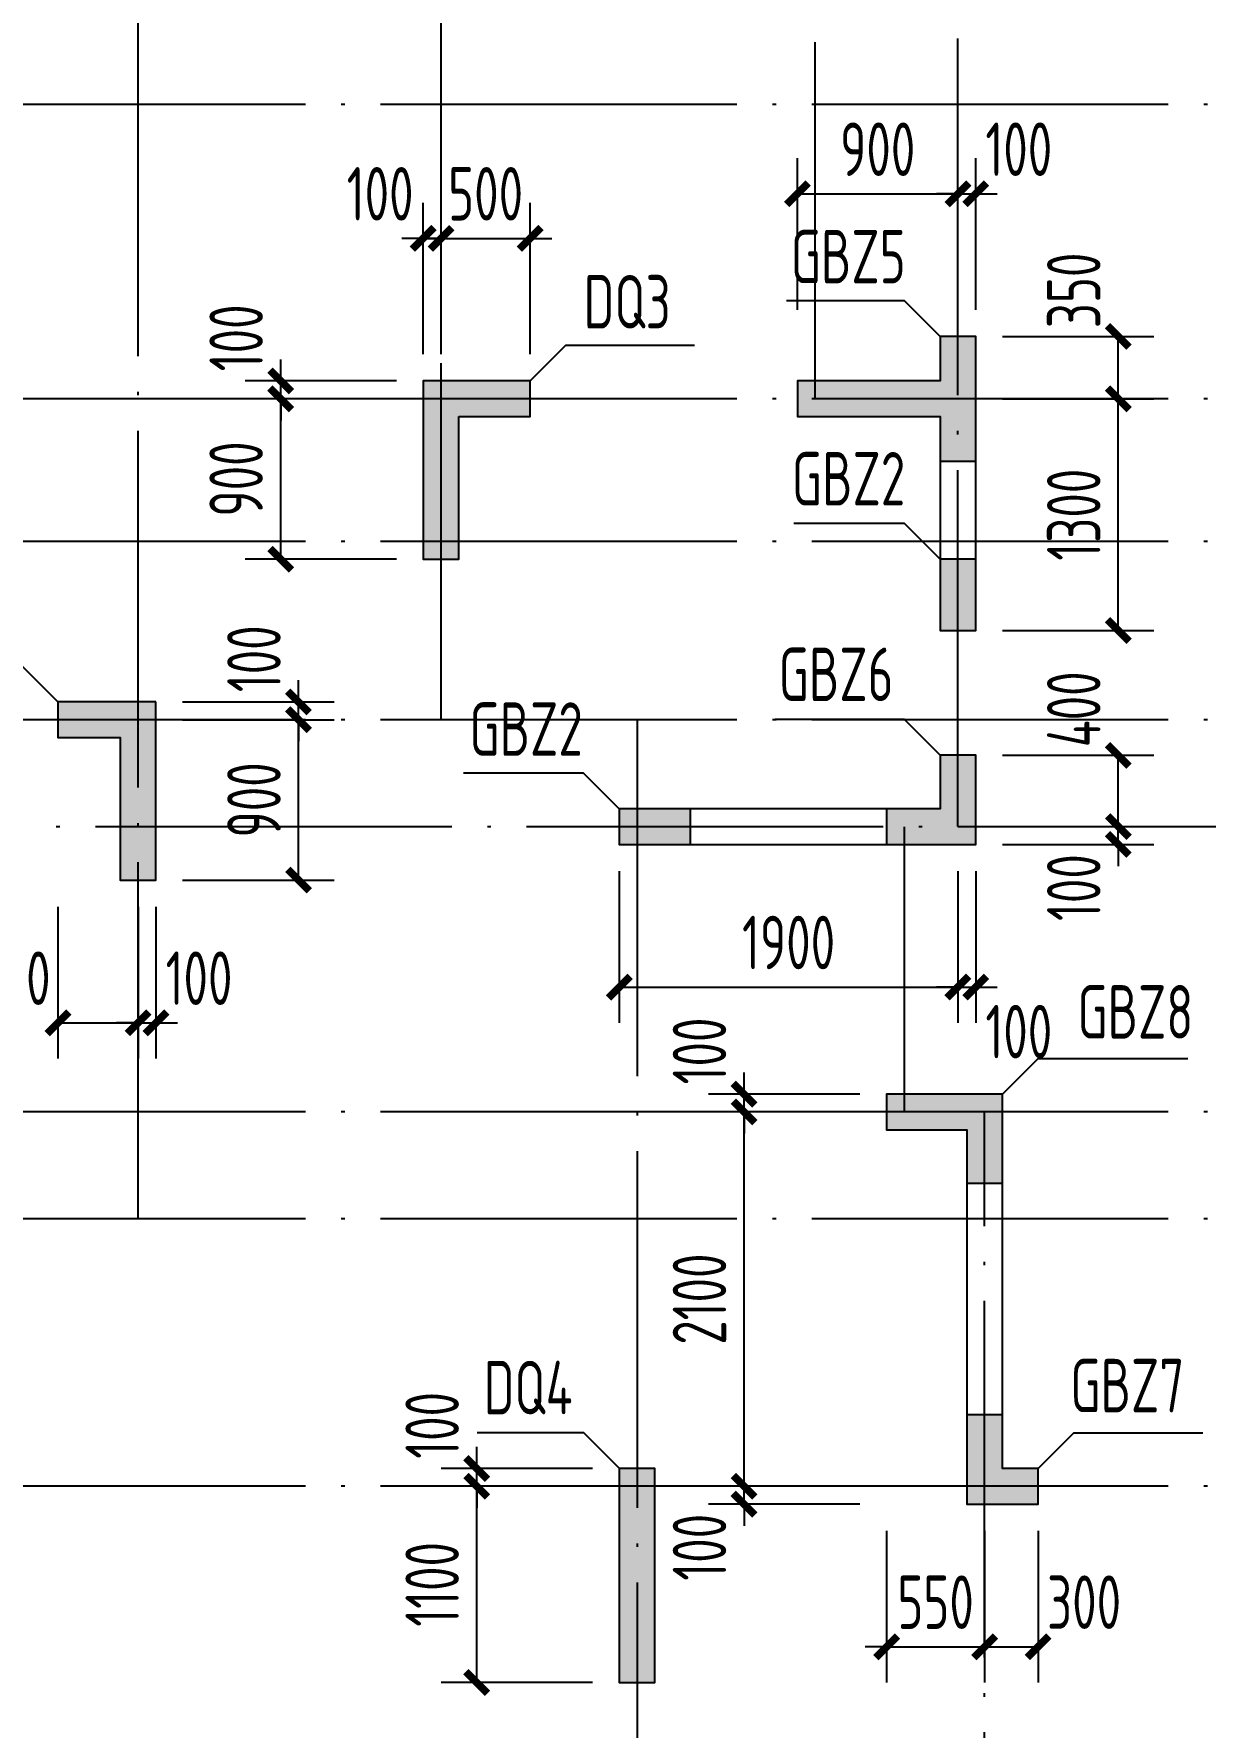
# Model space of a CAD drawing. Extents: x -1712635 to -854203, y -534641 to -21985.
# Drawn here: x -1355116 to -1348544, y -220135 to -210637 of the extents above; entities that cross this region are included whole.
import ezdxf
from ezdxf.enums import TextEntityAlignment as Align

# ---------------------------------------------------------------- set-up
doc = ezdxf.new("R2010")
doc.units = 0
doc.header["$LTSCALE"] = 1000
doc.linetypes.add('DOTE', pattern=[2.42, 2, -0.2, 0.02, -0.2])
doc.layers.get('0').update_dxf_attribs({"linetype": 'CONTINUOUS'})
doc.layers.get('Defpoints').update_dxf_attribs({"linetype": 'CONTINUOUS'})
for name, color, linetype in [('A-DOTE', 10, 'DOTE'), ('S-Q墙实线', 6, 'CONTINUOUS'), ('S-Q墙标注', 3, 'CONTINUOUS'), ('S-X详图填充', 252, 'CONTINUOUS'), ('S-X详图实线', 4, 'CONTINUOUS'), ('S-Z柱编号', 6, 'CONTINUOUS')]:
    doc.layers.add(name, color=color, linetype=linetype)
doc.styles.add('TSSD_REIN', font='tssdeng.shx', dxfattribs={"width": 0.7, "height": 300, "bigfont": 'tssdchn.shx'})
doc.styles.add('结构文字', font='zstxt.shx', dxfattribs={"width": 0.7, "bigfont": 'zshz.shx'})
doc.dimstyles.new('STRUCK', dxfattribs={"dimtxt": 400, "dimasz": 121, "dimexe": 200, "dimexo": 150, "dimgap": 115, "dimtad": 1, "dimdec": 0, "dimdsep": 46, "dimtxsty": '结构文字', "dimblk": 'ARCHTICK', "dimcen": 400, "dimclrd": 3, "dimclre": 3, "dimclrt": 7, "dimadec": 0, "dimazin": 0, "dimtfac": 1, "dimtdec": 0, "dimtix": 1, "dimtmove": 2, "dimatfit": 3, "dimldrblk": '_DIMX', "dimfxl": 0, "dimtolj": 1, "dimtzin": 0, "dimarcsym": 0})

# ---------------------------------------------------------------- blocks, each defined once
blk = doc.blocks.new('20210726.16395156')
at = {"layer": 'A-DOTE'}
for p, q in [((11100, 10900), (11100, 18249.9)), ((12800, 13700), (12800, 18249.9)), ((14900, 15500), (14900, 18249.9)), ((15700, 13100.3), (15700, 18249.9)), ((55600, 17150), (3600, 17150)), ((55600, 15500), (3600, 15500)), ((55600, 14700), (3600, 14700)), ((55600, 13700), (3600, 13700)), ((13900.2, 13700), (13900, 3600)), ((3600, 13100.3), (55600, 13100.3)), ((15400, 11500), (15400, 13100)), ((55600, 11500), (3600, 11500)), ((15850, 3600), (15850, 11500)), ((55600, 10900), (3600, 10900)), ((55600, 9400), (3600, 9400))]:
    blk.add_line(p, q, dxfattribs=at)
blk = doc.blocks.new('_ArchTick')
at = {"color": 0, "const_width": 0.35}
blk.add_lwpolyline([(-0.5, -0.5), (0.5, 0.5)], dxfattribs=at)
blk = doc.blocks.new('*D1778')
at = {"layer": 'Defpoints', "color": 0}
for p in [(-1352631, -218783.9), (-1351831, -218783.9), (-1351831, -219883.9)]:
    blk.add_point(p, dxfattribs=at)
at = {"layer": 'S-Q墙标注', "color": 3, "lineweight": -2}
for p, q in [((-1351981, -218783.9), (-1352831, -218783.9)), ((-1352631, -219883.9), (-1352631, -218783.9)), ((-1351981, -219883.9), (-1352831, -219883.9))]:
    blk.add_line(p, q, dxfattribs=at)
at = {"layer": 'S-Q墙标注', "color": 3, "lineweight": -2, "xscale": 121, "yscale": 121, "zscale": 121}
for p, rotation in [((-1352631, -218783.9), 90), ((-1352631, -219883.9), 270)]:
    blk.add_blockref('_ArchTick', p, dxfattribs=dict(at, rotation=rotation))
at = {"layer": 'S-Q墙标注', "color": 7, "insert": (-1352881, -219333.9), "char_height": 300, "attachment_point": 5, "rotation": 90, "style": 'TSSD_REIN'}
blk.add_mtext('\\A1;1100', dxfattribs=at)
blk = doc.blocks.new('_DIMX')
blk.add_line((-150, 0), (150, 0))
at = {"const_width": 50}
blk.add_lwpolyline([(-70, -70), (70, 70)], dxfattribs=at)
blk = doc.blocks.new('*D1779')
at = {"layer": 'Defpoints', "color": 0}
for p in [(-1352631, -218683.9), (-1351831, -218683.9), (-1351831, -218783.9)]:
    blk.add_point(p, dxfattribs=at)
at = {"layer": 'S-Q墙标注', "color": 3, "lineweight": -2}
for p, q in [((-1352631, -218683.9), (-1352631, -218562.9)), ((-1351981, -218683.9), (-1352831, -218683.9)), ((-1352631, -218783.9), (-1352631, -218683.9)), ((-1351981, -218783.9), (-1352831, -218783.9)), ((-1352631, -218783.9), (-1352631, -218904.9))]:
    blk.add_line(p, q, dxfattribs=at)
at = {"layer": 'S-Q墙标注', "color": 3, "lineweight": -2, "xscale": 121, "yscale": 121, "zscale": 121}
for p, rotation in [((-1352631, -218683.9), 270), ((-1352631, -218783.9), 90)]:
    blk.add_blockref('_ArchTick', p, dxfattribs=dict(at, rotation=rotation))
at = {"layer": 'S-Q墙标注', "color": 7, "insert": (-1352881, -218442), "char_height": 300, "attachment_point": 5, "rotation": 90, "style": 'TSSD_REIN'}
blk.add_mtext('\\A1;100', dxfattribs=at)
blk = doc.blocks.new('*D1788')
at = {"layer": 'Defpoints', "color": 0}
for p in [(-1354431, -214483.9), (-1353631, -214483.9), (-1354431, -215383.9)]:
    blk.add_point(p, dxfattribs=at)
at = {"layer": 'S-Q墙标注', "color": 3, "lineweight": -2}
for p, q in [((-1354281, -214483.9), (-1353431, -214483.9)), ((-1353631, -215383.9), (-1353631, -214483.9)), ((-1354281, -215383.9), (-1353431, -215383.9))]:
    blk.add_line(p, q, dxfattribs=at)
at = {"layer": 'S-Q墙标注', "color": 3, "lineweight": -2, "xscale": 121, "yscale": 121, "zscale": 121}
for p, rotation in [((-1353631, -214483.9), 90), ((-1353631, -215383.9), 270)]:
    blk.add_blockref('_ArchTick', p, dxfattribs=dict(at, rotation=rotation))
at = {"layer": 'S-Q墙标注', "color": 7, "insert": (-1353881, -214933.9), "char_height": 300, "attachment_point": 5, "rotation": 90, "style": 'TSSD_REIN'}
blk.add_mtext('\\A1;900', dxfattribs=at)
blk = doc.blocks.new('*D1789')
at = {"layer": 'Defpoints', "color": 0}
for p in [(-1354431, -214383.9), (-1353631, -214383.9), (-1354431, -214483.9)]:
    blk.add_point(p, dxfattribs=at)
at = {"layer": 'S-Q墙标注', "color": 3, "lineweight": -2}
for p, q in [((-1353631, -214383.9), (-1353631, -214262.9)), ((-1354281, -214383.9), (-1353431, -214383.9)), ((-1353631, -214483.9), (-1353631, -214383.9)), ((-1354281, -214483.9), (-1353431, -214483.9)), ((-1353631, -214483.9), (-1353631, -214604.9))]:
    blk.add_line(p, q, dxfattribs=at)
at = {"layer": 'S-Q墙标注', "color": 3, "lineweight": -2, "xscale": 121, "yscale": 121, "zscale": 121}
for p, rotation in [((-1353631, -214383.9), 270), ((-1353631, -214483.9), 90)]:
    blk.add_blockref('_ArchTick', p, dxfattribs=dict(at, rotation=rotation))
at = {"layer": 'S-Q墙标注', "color": 7, "insert": (-1353881, -214142), "char_height": 300, "attachment_point": 5, "rotation": 90, "style": 'TSSD_REIN'}
blk.add_mtext('\\A1;100', dxfattribs=at)
blk = doc.blocks.new('*D1790')
at = {"layer": 'Defpoints', "color": 0}
for p in [(-1354980.9, -215383.9), (-1354531, -215383.9), (-1354531, -216183.9)]:
    blk.add_point(p, dxfattribs=at)
at = {"layer": 'S-Q墙标注', "color": 3, "lineweight": -2}
for p, q in [((-1354980.9, -215533.9), (-1354980.9, -216383.9)), ((-1354531, -215533.9), (-1354531, -216383.9)), ((-1354980.9, -216183.9), (-1354531, -216183.9))]:
    blk.add_line(p, q, dxfattribs=at)
at = {"layer": 'S-Q墙标注', "color": 3, "lineweight": -2, "xscale": 121, "yscale": 121, "zscale": 121, "rotation": 180}
blk.add_blockref('_ArchTick', (-1354980.9, -216183.9), dxfattribs=at)
at = {"layer": 'S-Q墙标注', "color": 3, "lineweight": -2, "xscale": 121, "yscale": 121, "zscale": 121}
blk.add_blockref('_ArchTick', (-1354531, -216183.9), dxfattribs=at)
at = {"layer": 'S-Q墙标注', "color": 7, "insert": (-1355239, -215933.9), "char_height": 300, "attachment_point": 5, "style": 'TSSD_REIN'}
blk.add_mtext('\\A1;450', dxfattribs=at)
blk = doc.blocks.new('*D1791')
at = {"layer": 'Defpoints', "color": 0}
for p in [(-1354531, -215383.9), (-1354431, -215383.9), (-1354431, -216183.9)]:
    blk.add_point(p, dxfattribs=at)
at = {"layer": 'S-Q墙标注', "color": 3, "lineweight": -2}
for p, q in [((-1354531, -215533.9), (-1354531, -216383.9)), ((-1354431, -215533.9), (-1354431, -216383.9)), ((-1354531, -216183.9), (-1354652, -216183.9)), ((-1354531, -216183.9), (-1354431, -216183.9)), ((-1354431, -216183.9), (-1354310, -216183.9))]:
    blk.add_line(p, q, dxfattribs=at)
at = {"layer": 'S-Q墙标注', "color": 3, "lineweight": -2, "xscale": 121, "yscale": 121, "zscale": 121}
blk.add_blockref('_ArchTick', (-1354531, -216183.9), dxfattribs=at)
at = {"layer": 'S-Q墙标注', "color": 3, "lineweight": -2, "xscale": 121, "yscale": 121, "zscale": 121, "rotation": 180}
blk.add_blockref('_ArchTick', (-1354431, -216183.9), dxfattribs=at)
at = {"layer": 'S-Q墙标注', "color": 7, "insert": (-1354189.1, -215933.9), "char_height": 300, "attachment_point": 5, "style": 'TSSD_REIN'}
blk.add_mtext('\\A1;100', dxfattribs=at)
blk = doc.blocks.new('*D1792')
at = {"layer": 'Defpoints', "color": 0}
for p in [(-1349831, -215083.6), (-1349031, -215083.6), (-1349831, -215183.6)]:
    blk.add_point(p, dxfattribs=at)
at = {"layer": 'S-Q墙标注', "color": 3, "lineweight": -2}
for p, q in [((-1349031, -215083.6), (-1349031, -214962.6)), ((-1349681, -215083.6), (-1348831, -215083.6)), ((-1349031, -215183.6), (-1349031, -215083.6)), ((-1349681, -215183.6), (-1348831, -215183.6)), ((-1349031, -215183.6), (-1349031, -215304.6))]:
    blk.add_line(p, q, dxfattribs=at)
at = {"layer": 'S-Q墙标注', "color": 3, "lineweight": -2, "xscale": 121, "yscale": 121, "zscale": 121}
for p, rotation in [((-1349031, -215083.6), 270), ((-1349031, -215183.6), 90)]:
    blk.add_blockref('_ArchTick', p, dxfattribs=dict(at, rotation=rotation))
at = {"layer": 'S-Q墙标注', "color": 7, "insert": (-1349281, -215425.5), "char_height": 300, "attachment_point": 5, "rotation": 90, "style": 'TSSD_REIN'}
blk.add_mtext('\\A1;100', dxfattribs=at)
blk = doc.blocks.new('*D1793')
at = {"layer": 'Defpoints', "color": 0}
for p in [(-1349831, -214683.6), (-1349031, -214683.6), (-1349831, -215083.6)]:
    blk.add_point(p, dxfattribs=at)
at = {"layer": 'S-Q墙标注', "color": 3, "lineweight": -2}
for p, q in [((-1349681, -214683.6), (-1348831, -214683.6)), ((-1349031, -215083.6), (-1349031, -214683.6)), ((-1349681, -215083.6), (-1348831, -215083.6))]:
    blk.add_line(p, q, dxfattribs=at)
at = {"layer": 'S-Q墙标注', "color": 3, "lineweight": -2, "xscale": 121, "yscale": 121, "zscale": 121}
for p, rotation in [((-1349031, -214683.6), 90), ((-1349031, -215083.6), 270)]:
    blk.add_blockref('_ArchTick', p, dxfattribs=dict(at, rotation=rotation))
at = {"layer": 'S-Q墙标注', "color": 7, "insert": (-1349281, -214425.5), "char_height": 300, "attachment_point": 5, "rotation": 90, "style": 'TSSD_REIN'}
blk.add_mtext('\\A1;400', dxfattribs=at)
blk = doc.blocks.new('*D1794')
at = {"layer": 'Defpoints', "color": 0}
for p in [(-1351831, -215183.6), (-1349931, -215183.6), (-1349931, -215983.6)]:
    blk.add_point(p, dxfattribs=at)
at = {"layer": 'S-Q墙标注', "color": 3, "lineweight": -2}
for p, q in [((-1351831, -215333.6), (-1351831, -216183.6)), ((-1349931, -215333.6), (-1349931, -216183.6)), ((-1351831, -215983.6), (-1349931, -215983.6))]:
    blk.add_line(p, q, dxfattribs=at)
at = {"layer": 'S-Q墙标注', "color": 3, "lineweight": -2, "xscale": 121, "yscale": 121, "zscale": 121, "rotation": 180}
blk.add_blockref('_ArchTick', (-1351831, -215983.6), dxfattribs=at)
at = {"layer": 'S-Q墙标注', "color": 3, "lineweight": -2, "xscale": 121, "yscale": 121, "zscale": 121}
blk.add_blockref('_ArchTick', (-1349931, -215983.6), dxfattribs=at)
at = {"layer": 'S-Q墙标注', "color": 7, "insert": (-1350881, -215733.6), "char_height": 300, "attachment_point": 5, "style": 'TSSD_REIN'}
blk.add_mtext('\\A1;1900', dxfattribs=at)
blk = doc.blocks.new('*D1795')
at = {"layer": 'Defpoints', "color": 0}
for p in [(-1349931, -215183.6), (-1349831, -215183.6), (-1349831, -215983.6)]:
    blk.add_point(p, dxfattribs=at)
at = {"layer": 'S-Q墙标注', "color": 3, "lineweight": -2}
for p, q in [((-1349931, -215333.6), (-1349931, -216183.6)), ((-1349831, -215333.6), (-1349831, -216183.6)), ((-1349931, -215983.6), (-1350052, -215983.6)), ((-1349931, -215983.6), (-1349831, -215983.6)), ((-1349831, -215983.6), (-1349710, -215983.6))]:
    blk.add_line(p, q, dxfattribs=at)
at = {"layer": 'S-Q墙标注', "color": 3, "lineweight": -2, "xscale": 121, "yscale": 121, "zscale": 121}
blk.add_blockref('_ArchTick', (-1349931, -215983.6), dxfattribs=at)
at = {"layer": 'S-Q墙标注', "color": 3, "lineweight": -2, "xscale": 121, "yscale": 121, "zscale": 121, "rotation": 180}
blk.add_blockref('_ArchTick', (-1349831, -215983.6), dxfattribs=at)
at = {"layer": 'S-Q墙标注', "color": 7, "insert": (-1349589.1, -216233.6), "char_height": 300, "attachment_point": 5, "style": 'TSSD_REIN'}
blk.add_mtext('\\A1;100', dxfattribs=at)
blk = doc.blocks.new('*D1796')
at = {"layer": 'Defpoints', "color": 0}
for p in [(-1353731, -212683.9), (-1352931, -212683.9), (-1352931, -213583.9)]:
    blk.add_point(p, dxfattribs=at)
at = {"layer": 'S-Q墙标注', "color": 3, "lineweight": -2}
for p, q in [((-1353081, -212683.9), (-1353931, -212683.9)), ((-1353731, -213583.9), (-1353731, -212683.9)), ((-1353081, -213583.9), (-1353931, -213583.9))]:
    blk.add_line(p, q, dxfattribs=at)
at = {"layer": 'S-Q墙标注', "color": 3, "lineweight": -2, "xscale": 121, "yscale": 121, "zscale": 121}
for p, rotation in [((-1353731, -212683.9), 90), ((-1353731, -213583.9), 270)]:
    blk.add_blockref('_ArchTick', p, dxfattribs=dict(at, rotation=rotation))
at = {"layer": 'S-Q墙标注', "color": 7, "insert": (-1353981, -213133.9), "char_height": 300, "attachment_point": 5, "rotation": 90, "style": 'TSSD_REIN'}
blk.add_mtext('\\A1;900', dxfattribs=at)
blk = doc.blocks.new('*D1797')
at = {"layer": 'Defpoints', "color": 0}
for p in [(-1353731, -212583.9), (-1352931, -212583.9), (-1352931, -212683.9)]:
    blk.add_point(p, dxfattribs=at)
at = {"layer": 'S-Q墙标注', "color": 3, "lineweight": -2}
for p, q in [((-1353731, -212583.9), (-1353731, -212462.9)), ((-1353081, -212583.9), (-1353931, -212583.9)), ((-1353731, -212683.9), (-1353731, -212583.9)), ((-1353081, -212683.9), (-1353931, -212683.9)), ((-1353731, -212683.9), (-1353731, -212804.9))]:
    blk.add_line(p, q, dxfattribs=at)
at = {"layer": 'S-Q墙标注', "color": 3, "lineweight": -2, "xscale": 121, "yscale": 121, "zscale": 121}
for p, rotation in [((-1353731, -212583.9), 270), ((-1353731, -212683.9), 90)]:
    blk.add_blockref('_ArchTick', p, dxfattribs=dict(at, rotation=rotation))
at = {"layer": 'S-Q墙标注', "color": 7, "insert": (-1353981, -212342), "char_height": 300, "attachment_point": 5, "rotation": 90, "style": 'TSSD_REIN'}
blk.add_mtext('\\A1;100', dxfattribs=at)
blk = doc.blocks.new('*D1798')
at = {"layer": 'Defpoints', "color": 0}
for p in [(-1352831, -211783.9), (-1352931, -212583.9), (-1352831, -212583.9)]:
    blk.add_point(p, dxfattribs=at)
at = {"layer": 'S-Q墙标注', "color": 3, "lineweight": -2}
for p, q in [((-1352931, -212433.9), (-1352931, -211583.9)), ((-1352831, -212433.9), (-1352831, -211583.9)), ((-1352931, -211783.9), (-1353052, -211783.9)), ((-1352931, -211783.9), (-1352831, -211783.9)), ((-1352831, -211783.9), (-1352710, -211783.9))]:
    blk.add_line(p, q, dxfattribs=at)
at = {"layer": 'S-Q墙标注', "color": 3, "lineweight": -2, "xscale": 121, "yscale": 121, "zscale": 121}
blk.add_blockref('_ArchTick', (-1352931, -211783.9), dxfattribs=at)
at = {"layer": 'S-Q墙标注', "color": 3, "lineweight": -2, "xscale": 121, "yscale": 121, "zscale": 121, "rotation": 180}
blk.add_blockref('_ArchTick', (-1352831, -211783.9), dxfattribs=at)
at = {"layer": 'S-Q墙标注', "color": 7, "insert": (-1353172.9, -211533.9), "char_height": 300, "attachment_point": 5, "style": 'TSSD_REIN'}
blk.add_mtext('\\A1;100', dxfattribs=at)
blk = doc.blocks.new('*D1799')
at = {"layer": 'Defpoints', "color": 0}
for p in [(-1352331.1, -211783.9), (-1352831, -212583.9), (-1352331.1, -212583.9)]:
    blk.add_point(p, dxfattribs=at)
at = {"layer": 'S-Q墙标注', "color": 3, "lineweight": -2}
for p, q in [((-1352831, -212433.9), (-1352831, -211583.9)), ((-1352331.1, -212433.9), (-1352331.1, -211583.9)), ((-1352831, -211783.9), (-1352952, -211783.9)), ((-1352831, -211783.9), (-1352331.1, -211783.9)), ((-1352331.1, -211783.9), (-1352210.1, -211783.9))]:
    blk.add_line(p, q, dxfattribs=at)
at = {"layer": 'S-Q墙标注', "color": 3, "lineweight": -2, "xscale": 121, "yscale": 121, "zscale": 121}
blk.add_blockref('_ArchTick', (-1352831, -211783.9), dxfattribs=at)
at = {"layer": 'S-Q墙标注', "color": 3, "lineweight": -2, "xscale": 121, "yscale": 121, "zscale": 121, "rotation": 180}
blk.add_blockref('_ArchTick', (-1352331.1, -211783.9), dxfattribs=at)
at = {"layer": 'S-Q墙标注', "color": 7, "insert": (-1352581, -211533.9), "char_height": 300, "attachment_point": 5, "style": 'TSSD_REIN'}
blk.add_mtext('\\A1;500', dxfattribs=at)
blk = doc.blocks.new('*D1800')
at = {"layer": 'Defpoints', "color": 0}
for p in [(-1351131.1, -218783.9), (-1350331.1, -218783.9), (-1350331.1, -218883.9)]:
    blk.add_point(p, dxfattribs=at)
at = {"layer": 'S-Q墙标注', "color": 3, "lineweight": -2}
for p, q in [((-1351131.1, -218783.9), (-1351131.1, -218662.9)), ((-1350481.1, -218783.9), (-1351331.1, -218783.9)), ((-1351131.1, -218883.9), (-1351131.1, -218783.9)), ((-1350481.1, -218883.9), (-1351331.1, -218883.9)), ((-1351131.1, -218883.9), (-1351131.1, -219004.9))]:
    blk.add_line(p, q, dxfattribs=at)
at = {"layer": 'S-Q墙标注', "color": 3, "lineweight": -2, "xscale": 121, "yscale": 121, "zscale": 121}
for p, rotation in [((-1351131.1, -218783.9), 270), ((-1351131.1, -218883.9), 90)]:
    blk.add_blockref('_ArchTick', p, dxfattribs=dict(at, rotation=rotation))
at = {"layer": 'S-Q墙标注', "color": 7, "insert": (-1351381.1, -219125.8), "char_height": 300, "attachment_point": 5, "rotation": 90, "style": 'TSSD_REIN'}
blk.add_mtext('\\A1;100', dxfattribs=at)
blk = doc.blocks.new('*D1801')
at = {"layer": 'Defpoints', "color": 0}
for p in [(-1351131.1, -216683.9), (-1350331.1, -216683.9), (-1350331.1, -218783.9)]:
    blk.add_point(p, dxfattribs=at)
at = {"layer": 'S-Q墙标注', "color": 3, "lineweight": -2}
for p, q in [((-1350481.1, -216683.9), (-1351331.1, -216683.9)), ((-1351131.1, -218783.9), (-1351131.1, -216683.9)), ((-1350481.1, -218783.9), (-1351331.1, -218783.9))]:
    blk.add_line(p, q, dxfattribs=at)
at = {"layer": 'S-Q墙标注', "color": 3, "lineweight": -2, "xscale": 121, "yscale": 121, "zscale": 121}
for p, rotation in [((-1351131.1, -216683.9), 90), ((-1351131.1, -218783.9), 270)]:
    blk.add_blockref('_ArchTick', p, dxfattribs=dict(at, rotation=rotation))
at = {"layer": 'S-Q墙标注', "color": 7, "insert": (-1351381.1, -217733.9), "char_height": 300, "attachment_point": 5, "rotation": 90, "style": 'TSSD_REIN'}
blk.add_mtext('\\A1;2100', dxfattribs=at)
blk = doc.blocks.new('*D1802')
at = {"layer": 'Defpoints', "color": 0}
for p in [(-1351131.1, -216583.9), (-1350331.1, -216583.9), (-1350331.1, -216683.9)]:
    blk.add_point(p, dxfattribs=at)
at = {"layer": 'S-Q墙标注', "color": 3, "lineweight": -2}
for p, q in [((-1351131.1, -216583.9), (-1351131.1, -216462.9)), ((-1350481.1, -216583.9), (-1351331.1, -216583.9)), ((-1351131.1, -216683.9), (-1351131.1, -216583.9)), ((-1350481.1, -216683.9), (-1351331.1, -216683.9)), ((-1351131.1, -216683.9), (-1351131.1, -216804.9))]:
    blk.add_line(p, q, dxfattribs=at)
at = {"layer": 'S-Q墙标注', "color": 3, "lineweight": -2, "xscale": 121, "yscale": 121, "zscale": 121}
for p, rotation in [((-1351131.1, -216583.9), 270), ((-1351131.1, -216683.9), 90)]:
    blk.add_blockref('_ArchTick', p, dxfattribs=dict(at, rotation=rotation))
at = {"layer": 'S-Q墙标注', "color": 7, "insert": (-1351381.1, -216342), "char_height": 300, "attachment_point": 5, "rotation": 90, "style": 'TSSD_REIN'}
blk.add_mtext('\\A1;100', dxfattribs=at)
blk = doc.blocks.new('*D2399')
at = {"layer": 'Defpoints', "color": 0}
for p in [(-1350331, -218883.8), (-1349781, -218883.9), (-1349781, -219683.9)]:
    blk.add_point(p, dxfattribs=at)
at = {"layer": 'S-Q墙标注', "color": 3, "lineweight": -2}
for p, q in [((-1350331, -219033.8), (-1350331, -219883.9)), ((-1349781, -219033.9), (-1349781, -219883.9)), ((-1350331, -219683.9), (-1350452, -219683.9)), ((-1350331, -219683.9), (-1349781, -219683.9)), ((-1349781, -219683.9), (-1349660, -219683.9))]:
    blk.add_line(p, q, dxfattribs=at)
at = {"layer": 'S-Q墙标注', "color": 3, "lineweight": -2, "xscale": 121, "yscale": 121, "zscale": 121}
blk.add_blockref('_ArchTick', (-1350331, -219683.9), dxfattribs=at)
at = {"layer": 'S-Q墙标注', "color": 3, "lineweight": -2, "xscale": 121, "yscale": 121, "zscale": 121, "rotation": 180}
blk.add_blockref('_ArchTick', (-1349781, -219683.9), dxfattribs=at)
at = {"layer": 'S-Q墙标注', "color": 7, "insert": (-1350056, -219433.9), "char_height": 300, "attachment_point": 5, "style": 'TSSD_REIN'}
blk.add_mtext('\\A1;550', dxfattribs=at)
blk = doc.blocks.new('*D2400')
at = {"layer": 'Defpoints', "color": 0}
for p in [(-1349781, -218883.9), (-1349481, -218883.9), (-1349481, -219683.9)]:
    blk.add_point(p, dxfattribs=at)
at = {"layer": 'S-Q墙标注', "color": 3, "lineweight": -2}
for p, q in [((-1349781, -219033.9), (-1349781, -219883.9)), ((-1349481, -219033.9), (-1349481, -219883.9)), ((-1349781, -219683.9), (-1349481, -219683.9))]:
    blk.add_line(p, q, dxfattribs=at)
at = {"layer": 'S-Q墙标注', "color": 3, "lineweight": -2, "xscale": 121, "yscale": 121, "zscale": 121, "rotation": 180}
blk.add_blockref('_ArchTick', (-1349781, -219683.9), dxfattribs=at)
at = {"layer": 'S-Q墙标注', "color": 3, "lineweight": -2, "xscale": 121, "yscale": 121, "zscale": 121}
blk.add_blockref('_ArchTick', (-1349481, -219683.9), dxfattribs=at)
at = {"layer": 'S-Q墙标注', "color": 7, "insert": (-1349222.9, -219433.9), "char_height": 300, "attachment_point": 5, "style": 'TSSD_REIN'}
blk.add_mtext('\\A1;300', dxfattribs=at)
blk = doc.blocks.new('*D2477')
at = {"layer": 'Defpoints', "color": 0}
for p in [(-1349831, -212683.9), (-1349031, -212683.9), (-1349831, -213983.9)]:
    blk.add_point(p, dxfattribs=at)
at = {"layer": 'S-Q墙标注', "color": 3, "lineweight": -2}
for p, q in [((-1349681, -212683.9), (-1348831, -212683.9)), ((-1349031, -213983.9), (-1349031, -212683.9)), ((-1349681, -213983.9), (-1348831, -213983.9))]:
    blk.add_line(p, q, dxfattribs=at)
at = {"layer": 'S-Q墙标注', "color": 3, "lineweight": -2, "xscale": 121, "yscale": 121, "zscale": 121}
for p, rotation in [((-1349031, -212683.9), 90), ((-1349031, -213983.9), 270)]:
    blk.add_blockref('_ArchTick', p, dxfattribs=dict(at, rotation=rotation))
at = {"layer": 'S-Q墙标注', "color": 7, "insert": (-1349281, -213333.9), "char_height": 300, "attachment_point": 5, "rotation": 90, "style": 'TSSD_REIN'}
blk.add_mtext('\\A1;1300', dxfattribs=at)
blk = doc.blocks.new('*D2478')
at = {"layer": 'Defpoints', "color": 0}
for p in [(-1349831, -212333.9), (-1349031, -212333.9), (-1349831, -212683.9)]:
    blk.add_point(p, dxfattribs=at)
at = {"layer": 'S-Q墙标注', "color": 3, "lineweight": -2}
for p, q in [((-1349681, -212333.9), (-1348831, -212333.9)), ((-1349031, -212683.9), (-1349031, -212333.9)), ((-1349681, -212683.9), (-1348831, -212683.9))]:
    blk.add_line(p, q, dxfattribs=at)
at = {"layer": 'S-Q墙标注', "color": 3, "lineweight": -2, "xscale": 121, "yscale": 121, "zscale": 121}
for p, rotation in [((-1349031, -212333.9), 90), ((-1349031, -212683.9), 270)]:
    blk.add_blockref('_ArchTick', p, dxfattribs=dict(at, rotation=rotation))
at = {"layer": 'S-Q墙标注', "color": 7, "insert": (-1349281, -212075.8), "char_height": 300, "attachment_point": 5, "rotation": 90, "style": 'TSSD_REIN'}
blk.add_mtext('\\A1;350', dxfattribs=at)
blk = doc.blocks.new('*D2479')
at = {"layer": 'Defpoints', "color": 0}
for p in [(-1349931, -211533.9), (-1350831.1, -212333.9), (-1349931, -212333.9)]:
    blk.add_point(p, dxfattribs=at)
at = {"layer": 'S-Q墙标注', "color": 3, "lineweight": -2}
for p, q in [((-1350831.1, -212183.9), (-1350831.1, -211333.9)), ((-1349931, -212183.9), (-1349931, -211333.9)), ((-1350831.1, -211533.9), (-1349931, -211533.9))]:
    blk.add_line(p, q, dxfattribs=at)
at = {"layer": 'S-Q墙标注', "color": 3, "lineweight": -2, "xscale": 121, "yscale": 121, "zscale": 121, "rotation": 180}
blk.add_blockref('_ArchTick', (-1350831.1, -211533.9), dxfattribs=at)
at = {"layer": 'S-Q墙标注', "color": 3, "lineweight": -2, "xscale": 121, "yscale": 121, "zscale": 121}
blk.add_blockref('_ArchTick', (-1349931, -211533.9), dxfattribs=at)
at = {"layer": 'S-Q墙标注', "color": 7, "insert": (-1350381.1, -211283.9), "char_height": 300, "attachment_point": 5, "style": 'TSSD_REIN'}
blk.add_mtext('\\A1;900', dxfattribs=at)
blk = doc.blocks.new('*D2480')
at = {"layer": 'Defpoints', "color": 0}
for p in [(-1349831, -211533.9), (-1349931, -212333.9), (-1349831, -212333.9)]:
    blk.add_point(p, dxfattribs=at)
at = {"layer": 'S-Q墙标注', "color": 3, "lineweight": -2}
for p, q in [((-1349931, -212183.9), (-1349931, -211333.9)), ((-1349831, -212183.9), (-1349831, -211333.9)), ((-1349931, -211533.9), (-1350052, -211533.9)), ((-1349931, -211533.9), (-1349831, -211533.9)), ((-1349831, -211533.9), (-1349710, -211533.9))]:
    blk.add_line(p, q, dxfattribs=at)
at = {"layer": 'S-Q墙标注', "color": 3, "lineweight": -2, "xscale": 121, "yscale": 121, "zscale": 121}
blk.add_blockref('_ArchTick', (-1349931, -211533.9), dxfattribs=at)
at = {"layer": 'S-Q墙标注', "color": 3, "lineweight": -2, "xscale": 121, "yscale": 121, "zscale": 121, "rotation": 180}
blk.add_blockref('_ArchTick', (-1349831, -211533.9), dxfattribs=at)
at = {"layer": 'S-Q墙标注', "color": 7, "insert": (-1349589.1, -211283.9), "char_height": 300, "attachment_point": 5, "style": 'TSSD_REIN'}
blk.add_mtext('\\A1;100', dxfattribs=at)

msp = doc.modelspace()

# ---------------------------------------------------------------- hatches: boundary and pattern name
at = {"layer": 'S-X详图填充'}
h = msp.add_hatch(color=256, dxfattribs=at)
h.dxf.hatch_style = 1
h.paths.add_polyline_path([(-1350030.99, -213034.33), (-1349830.99, -213034.33), (-1349830.99, -212333.87), (-1350030.99, -212333.87), (-1350030.99, -212583.87), (-1350831.11, -212583.87), (-1350831.11, -212783.87), (-1350030.99, -212783.87)])
h = msp.add_hatch(color=256, dxfattribs=at)
h.dxf.hatch_style = 1
h.paths.add_polyline_path([(-1352730.99, -212783.87), (-1352331.07, -212783.87), (-1352331.07, -212583.87), (-1352930.99, -212583.87), (-1352930.99, -213583.87), (-1352730.99, -213583.87)])
h = msp.add_hatch(color=256, dxfattribs=at)
h.dxf.hatch_style = 1
h.paths.add_polyline_path([(-1349830.99, -213583.87), (-1350030.99, -213583.87), (-1350030.99, -213983.87), (-1349830.99, -213983.87)])
h = msp.add_hatch(color=256, dxfattribs=at)
h.dxf.hatch_style = 1
h.paths.add_polyline_path([(-1354430.98, -214383.87), (-1354980.9, -214383.87), (-1354980.9, -214583.87), (-1354630.98, -214583.87), (-1354630.98, -215383.87), (-1354430.98, -215383.87)])
h = msp.add_hatch(color=256, dxfattribs=at)
h.dxf.hatch_style = 1
h.paths.add_polyline_path([(-1350330.99, -214983.6), (-1350330.99, -215183.6), (-1349830.99, -215183.6), (-1349830.99, -214683.6), (-1350030.99, -214683.6), (-1350030.99, -214983.6)])
h = msp.add_hatch(color=256, dxfattribs=at)
h.dxf.hatch_style = 1
h.paths.add_polyline_path([(-1351430.99, -215183.6), (-1351430.99, -214983.6), (-1351830.99, -214983.6), (-1351830.99, -215183.6)])
h = msp.add_hatch(color=256, dxfattribs=at)
h.dxf.hatch_style = 1
h.paths.add_polyline_path([(-1349880.99, -217083.87), (-1349680.99, -217083.87), (-1349680.99, -216583.87), (-1350331.05, -216583.87), (-1350331.05, -216783.87), (-1349880.99, -216783.87)])
h = msp.add_hatch(color=256, dxfattribs=at)
h.dxf.hatch_style = 1
h.paths.add_polyline_path([(-1349680.99, -218383.87), (-1349880.99, -218383.87), (-1349880.99, -218883.87), (-1349480.99, -218883.87), (-1349480.99, -218683.87), (-1349680.99, -218683.87)])
h = msp.add_hatch(color=256, dxfattribs=at)
h.dxf.hatch_style = 1
h.paths.add_polyline_path([(-1351830.98, -219883.87), (-1351630.98, -219883.87), (-1351630.98, -218683.87), (-1351830.98, -218683.87)])

# ---------------------------------------------------------------- linework, layer by layer
at = {"layer": 'S-Q墙实线'}
msp.add_lwpolyline([(-1349830.99, -212683.87), (-1349830.99, -212333.87), (-1350030.99, -212333.87), (-1350030.99, -212583.87), (-1350831.11, -212583.87), (-1350831.11, -212783.87), (-1350030.99, -212783.87), (-1350030.99, -213983.87), (-1349830.99, -213983.87), (-1349830.99, -212683.87)], dxfattribs=at)
for points in [[(-1352730.99, -212783.87), (-1352331.07, -212783.87), (-1352331.07, -212583.87), (-1352930.99, -212583.87), (-1352930.99, -213583.87), (-1352730.99, -213583.87)], [(-1354430.98, -214383.87), (-1354980.9, -214383.87), (-1354980.9, -214583.87), (-1354630.98, -214583.87), (-1354630.98, -215383.87), (-1354430.98, -215383.87)], [(-1351830.99, -215183.6), (-1350231.05, -215183.6), (-1349830.99, -215183.6), (-1349830.99, -214683.6), (-1350030.99, -214683.6), (-1350030.99, -214983.6), (-1350231.05, -214983.6), (-1351830.99, -214983.6)], [(-1349680.99, -218683.87), (-1349680.99, -216583.87), (-1350331.05, -216583.87), (-1350331.05, -216783.87), (-1349880.99, -216783.87), (-1349880.99, -218883.87), (-1349480.99, -218883.87), (-1349480.99, -218683.87)], [(-1351630.98, -219883.87), (-1351630.98, -218683.87), (-1351830.98, -218683.87), (-1351830.98, -219883.87)]]:
    msp.add_lwpolyline(points, close=True, dxfattribs=at)
at = {"layer": 'S-X详图实线'}
for points in [[(-1350030.99, -213034.33), (-1349830.99, -213034.33), (-1349830.99, -212333.87), (-1350030.99, -212333.87), (-1350030.99, -212583.87), (-1350831.11, -212583.87), (-1350831.11, -212783.87), (-1350030.99, -212783.87), (-1350030.99, -212783.87)], [(-1352730.99, -212783.87), (-1352331.07, -212783.87), (-1352331.07, -212583.87), (-1352930.99, -212583.87), (-1352930.99, -213583.87), (-1352730.99, -213583.87), (-1352730.99, -212783.87)], [(-1349830.99, -213583.87), (-1350030.99, -213583.87), (-1350030.99, -213983.87), (-1349830.99, -213983.87), (-1349830.99, -213583.87)], [(-1354430.98, -214383.87), (-1354980.9, -214383.87), (-1354980.9, -214583.87), (-1354630.98, -214583.87), (-1354630.98, -215383.87), (-1354430.98, -215383.87), (-1354430.98, -214383.87)], [(-1350330.99, -214983.6), (-1350330.99, -215183.6), (-1349830.99, -215183.6), (-1349830.99, -214683.6), (-1350030.99, -214683.6), (-1350030.99, -214983.6), (-1350330.99, -214983.6)], [(-1351430.99, -215183.6), (-1351430.99, -214983.6), (-1351830.99, -214983.6), (-1351830.99, -215183.6), (-1351430.99, -215183.6)], [(-1349880.99, -217083.87), (-1349680.99, -217083.87), (-1349680.99, -216583.87), (-1350331.05, -216583.87), (-1350331.05, -216783.87), (-1349880.99, -216783.87), (-1349880.99, -217083.87)], [(-1349680.99, -218383.87), (-1349880.99, -218383.87), (-1349880.99, -218883.87), (-1349480.99, -218883.87), (-1349480.99, -218683.87), (-1349680.99, -218683.87), (-1349680.99, -218383.87)], [(-1351830.98, -219883.87), (-1351630.98, -219883.87), (-1351630.98, -218683.87), (-1351830.98, -218683.87), (-1351830.98, -219883.87)]]:
    msp.add_lwpolyline(points, close=True, dxfattribs=at)
at = {"layer": 'S-Z柱编号', "color": 7}
for points in [[(-1350030.99, -212333.87), (-1350230.99, -212133.87), (-1350892.6, -212133.87)], [(-1352331.07, -212583.87), (-1352131.07, -212383.87), (-1351409.54, -212383.87)], [(-1350030.99, -213583.87), (-1350230.99, -213383.87), (-1350851.08, -213383.87)], [(-1354980.9, -214383.87), (-1355180.9, -214183.87), (-1355809.32, -214183.87)], [(-1350030.99, -214683.6), (-1350230.99, -214483.6), (-1350955.6, -214483.6)], [(-1351830.99, -214983.6), (-1352030.99, -214783.6), (-1352705.38, -214783.6)], [(-1349680.99, -216583.87), (-1349480.99, -216383.87), (-1348640.99, -216383.87)], [(-1351830.75, -218683.87), (-1352030.75, -218483.87), (-1352628.25, -218483.87)], [(-1349480.99, -218683.87), (-1349280.99, -218483.87), (-1348556.33, -218483.87)]]:
    msp.add_lwpolyline(points, dxfattribs=at)

# ---------------------------------------------------------------- block references
at = {"layer": 'A-DOTE'}
msp.add_blockref('20210726.16395156', (-1365630.99, -228183.92), dxfattribs=at)

# ---------------------------------------------------------------- texts
at = {"layer": 'S-Z柱编号', "color": 7, "style": 'TSSD_REIN', "width": 0.7}
for s, p in [('GBZ5', (-1350869.33, -212126.12)), ('DQ3', (-1352031.07, -212379.44)), ('GBZ2', (-1350862.67, -213372.16)), ('GBZ6', (-1350936.76, -214469.39)), ('GBZ2', (-1352672.13, -214776.47)), ('GBZ8', (-1349260.7, -216362.65)), ('GBZ7', (-1349300.1, -218458.9)), ('DQ4', (-1352591.8, -218470.17))]:
    msp.add_text(s, height=300, dxfattribs=at).set_placement(p, align=Align.BOTTOM_LEFT)

# ---------------------------------------------------------------- dimensions: what is measured, and where the dimension line sits
at = {"layer": 'S-Q墙标注'}
for base, p1, p2, picture, middle in [((-1349931, -211533.87), (-1350831.11, -212333.87), (-1349931, -212333.87), '*D2479', (-1350381.05, -211283.87)), ((-1352331.07, -211783.87), (-1352830.99, -212583.87), (-1352331.07, -212583.87), '*D1799', (-1352581.03, -211533.87)), ((-1349930.99, -215983.6), (-1351830.99, -215183.6), (-1349930.99, -215183.6), '*D1794', (-1350880.99, -215733.6)), ((-1349780.98, -219683.9), (-1350330.99, -218883.76), (-1349780.98, -218883.9), '*D2399', (-1350055.98, -219433.9))]:
    dim = msp.add_linear_dim(base=base, p1=p1, p2=p2, dimstyle='STRUCK', override={"dimtxt": 300, "dimgap": 100, "dimtxsty": 'TSSD_REIN'}, dxfattribs=at)
    dim.commit()
    dim.dimension.update_dxf_attribs({"geometry": picture, "text_midpoint": middle})
for base, p1, p2, picture, middle in [((-1349830.99, -211533.87), (-1349931, -212333.87), (-1349830.99, -212333.87), '*D2480', (-1349589.06, -211283.87)), ((-1352830.99, -211783.87), (-1352930.99, -212583.87), (-1352830.99, -212583.87), '*D1798', (-1353172.91, -211533.87)), ((-1349830.99, -215983.6), (-1349930.99, -215183.6), (-1349830.99, -215183.6), '*D1795', (-1349589.07, -216233.6)), ((-1354530.99, -216183.87), (-1354980.9, -215383.87), (-1354530.99, -215383.87), '*D1790', (-1355238.97, -215933.87)), ((-1354430.98, -216183.87), (-1354530.99, -215383.87), (-1354430.98, -215383.87), '*D1791', (-1354189.05, -215933.87)), ((-1349480.98, -219683.9), (-1349780.98, -218883.9), (-1349480.98, -218883.9), '*D2400', (-1349222.9, -219433.9))]:
    dim = msp.add_linear_dim(base=base, p1=p1, p2=p2, dimstyle='STRUCK', override={"dimtxt": 300, "dimgap": 100, "dimtxsty": 'TSSD_REIN'}, dxfattribs=at)
    dim.commit()
    dim.dimension.update_dxf_attribs({"geometry": picture, "text_midpoint": middle, "dimtype": 160})
for base, p1, p2, picture, middle in [((-1349030.99, -212333.87), (-1349830.99, -212683.87), (-1349830.99, -212333.87), '*D2478', (-1349280.99, -212075.8)), ((-1353730.99, -212583.87), (-1352930.99, -212683.87), (-1352930.99, -212583.87), '*D1797', (-1353980.99, -212341.95)), ((-1353630.98, -214383.87), (-1354430.98, -214483.87), (-1354430.98, -214383.87), '*D1789', (-1353880.98, -214141.95)), ((-1349030.99, -214683.6), (-1349830.99, -215083.6), (-1349830.99, -214683.6), '*D1793', (-1349280.99, -214425.53)), ((-1349030.99, -215083.6), (-1349830.99, -215183.6), (-1349830.99, -215083.6), '*D1792', (-1349280.99, -215425.53)), ((-1351131.05, -216583.87), (-1350331.05, -216683.87), (-1350331.05, -216583.87), '*D1802', (-1351381.05, -216341.95)), ((-1352630.98, -218683.87), (-1351830.98, -218783.87), (-1351830.98, -218683.87), '*D1779', (-1352880.98, -218441.95)), ((-1351131.05, -218783.87), (-1350331.05, -218883.87), (-1350331.05, -218783.87), '*D1800', (-1351381.05, -219125.8))]:
    dim = msp.add_linear_dim(base=base, p1=p1, p2=p2, angle=90, dimstyle='STRUCK', override={"dimtxt": 300, "dimgap": 100, "dimtxsty": 'TSSD_REIN'}, dxfattribs=at)
    dim.commit()
    dim.dimension.update_dxf_attribs({"geometry": picture, "text_midpoint": middle, "dimtype": 160})
for base, p1, p2, picture, middle in [((-1353730.99, -212683.87), (-1352930.99, -213583.87), (-1352930.99, -212683.87), '*D1796', (-1353980.99, -213133.87)), ((-1349030.99, -212683.87), (-1349830.99, -213983.87), (-1349830.99, -212683.87), '*D2477', (-1349280.99, -213333.87)), ((-1353630.98, -214483.87), (-1354430.98, -215383.87), (-1354430.98, -214483.87), '*D1788', (-1353880.98, -214933.87)), ((-1351131.05, -216683.87), (-1350331.05, -218783.87), (-1350331.05, -216683.87), '*D1801', (-1351381.05, -217733.87)), ((-1352630.98, -218783.87), (-1351830.98, -219883.87), (-1351830.98, -218783.87), '*D1778', (-1352880.98, -219333.87))]:
    dim = msp.add_linear_dim(base=base, p1=p1, p2=p2, angle=90, dimstyle='STRUCK', override={"dimtxt": 300, "dimgap": 100, "dimtxsty": 'TSSD_REIN'}, dxfattribs=at)
    dim.commit()
    dim.dimension.update_dxf_attribs({"geometry": picture, "text_midpoint": middle})

doc.saveas('drawing.dxf')
